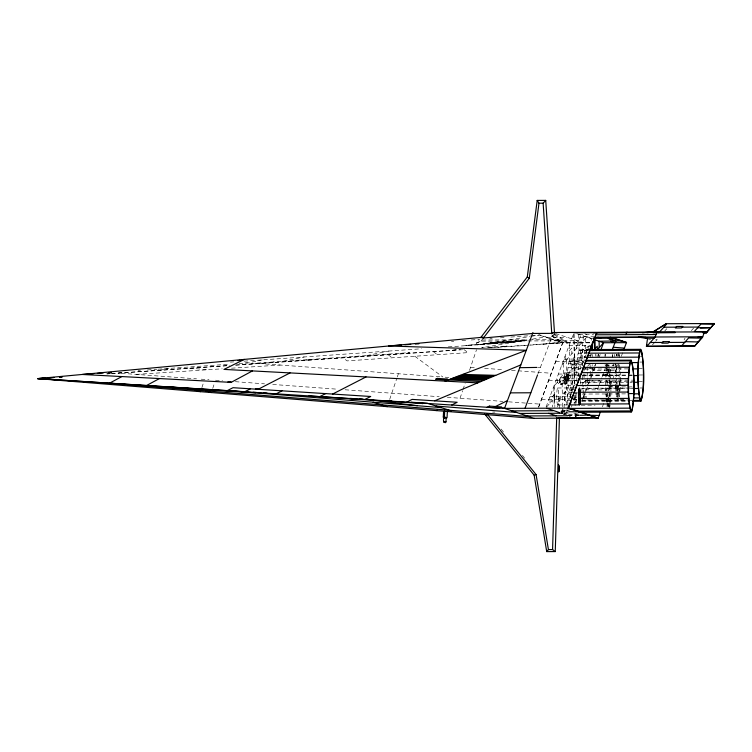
<?xml version="1.0" encoding="UTF-8"?>
<svg xmlns="http://www.w3.org/2000/svg" width="752" height="752" viewBox="0 0 752 752"><rect width="100%" height="100%" fill="white"/><g stroke="black" fill="none" stroke-linecap="round" stroke-linejoin="round"><path stroke-width="0.56" stroke-dasharray="3.76 2.82" d="M617.759 356.288L617.759 354.042M617.401 396.962L617.712 386.425L618.031 400.073L629.462 400.026M616.678 374.28L616.678 376.235L615.202 375.652M619.112 377.438L619.112 374.505L620.588 375.088L620.372 385.485M576.822 381.414C577.179 370.933 575.534 359.465 579.397 349.605L588.637 349.558M582.321 379.713L582.349 376.357M615.221 373.518L615.38 366.262M567.948 404.134C567.027 389.865 566.068 375.173 569.179 361.11L569.913 360.434L583.768 360.377M572.704 391.595L571.915 368.574L569.913 360.434M605.595 385.456L605.67 380.145M610.925 391.181L610.756 377.504M607.071 385.118L607.268 379.666M609.458 390.128L609.515 387.271L610.981 386.942M607.691 406.569L607.766 403.288M607.785 402.198L607.879 397.817M608.725 373.471L608.923 364.729M618.323 356.128L618.426 352.613M616.593 364.739L616.687 373.302L615.258 369.251M582.133 386.143L582.302 381.96L633.118 381.743M615.418 365.265L615.503 363.272M605.774 377.128L605.905 374.186M610.765 396.248L610.897 393.305M607.202 402.893L606.967 407.208L606.685 405.168M607.259 401.822L607.503 397.507M609.44 368.414L608.97 377.043L608.359 375.004L608.293 364.88M598.084 356.486L598.319 354.211M604.852 356.457L605.097 354.183M618.981 356.119L619.122 353.835M617.336 386.65L616.668 396.906L616.236 394.001M581.888 390.41L582.048 388.239L632.874 388.032M620.052 390.57L620.287 387.477M606.121 371.206L606.375 368.207L607.475 377.523M610.38 402.179L610.633 399.18M606.516 402.038L606.949 397.695M607.052 396.614L607.381 393.352M609.421 376.865L610.182 369.26L610.53 373.443M616.349 390.758L617.138 383.915L616.809 379.986M616.17 356.119L616.433 354.126L616.565 356.298M619.761 393.634L619.357 396.624L618.755 386.829M571.661 407.217L571.952 405.234M606.516 367.267L606.93 364.438L607.174 367.897M609.656 407.951L610.069 405.121M608.847 396.426L609.111 394.866L610.21 404.181M606.15 396.896L607.024 391.867M609.458 383.398L609.74 379.516M609.91 378.51L610.615 374.496L610.709 376.498M619.733 364.861L619.037 371.638L620.456 368.706L620.503 370.83M615.907 391.012L615.634 387.966L616.913 381.725M201.874 387.59L203.613 382.486M212.713 388.436L214.799 382.279M389.677 399.415L396.934 378.068M397.3 376.987L398.4 373.735M460.045 398.24L462.621 390.673M462.988 389.583L465.187 383.097M469.492 370.426L476.542 349.661M606.046 390.918L607.09 388.051L607.193 390.861M609.496 384.338L610.887 380.521M538.526 407.17L562.599 342.931L590.696 342.809M538.629 407.246L562.816 342.686L591.26 342.564M546.093 406.935L573.475 333.86M576.906 345.657L581.362 333.775M568.926 374.007L574.528 359.061M557.467 406.888L561.321 396.605M579.754 359.042L584.774 345.629M567.008 396.577L575.477 373.979M575.421 417.886L577.188 413.158M584.445 393.785L583.129 397.31L586.569 397.263M584.821 392.779L586.71 387.75M587.462 385.729L590.094 378.717M590.743 376.987L592.36 372.663M593.995 368.292L593.178 370.492L616.057 370.36M597.323 389.724L598.827 385.72M599.194 384.714L601.779 377.824M602.145 376.865L605.238 368.602M605.633 367.549L606.817 364.382M602.408 406.794L605.257 399.18M606.074 397L618.182 364.344M621.321 356.316L622.938 352.002M537.971 373.838L552.56 335.082M575.844 416.787L577.132 413.515M581.832 401.493L583.11 398.222M583.543 397.122L585.676 391.66M586.109 390.57L588.243 385.109M588.666 384.018L593.375 372.005M593.798 370.905L595.509 366.544M599.353 356.711L600.209 354.521M559.817 378.867L559.836 383.605L565.551 383.586L565.767 380.926L565.532 378.848L559.817 378.867L559.902 383.614M572.986 392.29L564.348 392.497L564.489 400.647L571.388 400.628M564.611 400.656L564.47 392.224M586.099 349.248C586.635 362.06 584.595 346.24 588.365 349.238M616.753 379.111L615.333 382.035L615.249 377.786M684.104 339.932L685.063 338.099M618.717 399.162L618.031 400.073L617.326 399.303M567.741 342.442L558.435 339.688L552.222 335.618L554.929 334.057L567.741 342.442L567.074 343.203L559.084 340.825L480.979 341.154L476.401 343.203L479.231 339.528M480.979 341.154L482.399 339.312M554.929 334.057L551.94 336.153L554.262 334.819L567.074 343.203M569.377 350.799L571.774 348.091L571.868 353.816M578.861 340.111L576.464 342.809L576.558 348.533M561.706 365.275L586.729 337.075M560.795 384.723L560.663 377.297L564.564 372.907L568.728 372.889L568.841 379.187L566.895 381.386L562.722 381.405L562.74 382.533L560.795 384.723L564.959 384.704L566.914 382.514L566.858 379.694M587.481 357.012L584.351 357.021L584.238 350.723L588.139 346.334L590.217 346.324M557.458 382.204L553.829 386.293L554.196 407.349M564.479 375.906L564.536 378.905L563.135 380.484L563.079 377.495L564.479 375.906L567.525 375.897L567.572 378.895L566.171 380.474L566.115 377.476L567.525 375.897M588.036 349.36L586.635 350.94L586.692 353.938M560.729 381.01L557.505 384.648L557.364 376.855M564.959 384.704L564.837 377.278L568.728 372.889M571.981 369.364L574.011 367.079M574.96 366.008L576.981 363.724M568.747 373.97L567.431 375.455L567.412 374.374M562.722 381.405L564.667 379.205L564.564 372.907M568.474 375.041L568.531 378.19L567.816 378.999L567.76 375.85L569.49 375.032L569.537 378.181L568.822 378.989M584.351 357.021L586.297 354.831M569.49 375.032L567.76 375.85M554.628 394.264L551.902 397.338L551.968 400.91M566.472 381.217L567.948 379.553L567.957 380.183M553.998 395.74L554.638 395.016M589.897 355.461L589.399 356.016L589.389 355.395M554.008 396.483L554.656 395.759M591.843 354.418L590.489 355.94L590.452 354.192M554.017 397.225L554.666 396.501M554.036 397.949L554.675 397.225M546.591 406.973L552.344 400.487L552.466 407.001M554.045 398.71L554.694 397.977M554.055 399.406L554.703 398.673M554.074 400.337L554.722 399.613M558.576 398.974L567.168 389.292M585.855 368.226L583.928 370.398L584.097 379.798M587.81 366.017L589.831 363.752M572.761 387.139L576.85 382.533M583.082 383.323L585.235 380.897M576.145 400.976L574.067 403.326L573.983 398.748M654.945 342.085L652.698 344.613L650.687 344.623M655.697 341.248L657.192 339.556L655.02 339.566M664.636 331.162L666.845 328.671M691.323 330.673L693.617 328.088M564.855 378.369L565.448 377.73M561.349 412.622L568.192 409.868M561.095 413.572L563.709 411.795L569.64 409.972M563.624 414.484L568.437 411.212M563.915 414.587L568.728 411.316M476.401 343.203L482.464 339.998L528.045 339.81M552.222 335.618L553.801 334.828M121.909 372.343L118.496 373.077L196.554 378.829M160.026 370.238L168.42 368.442M262.213 359.898L248.47 362.84L239.192 363.498M250.82 364.024L254.702 363.235L409.624 352.632L405.742 353.431M270.457 362.68L274.339 361.891M282.959 361.298L304.212 356.965M305.961 360.255L309.843 359.465M355.01 356.899L358.892 356.11M366.797 355.564L388.991 351.043M452.798 350.206L456.379 349.483M503.492 346.738L507.074 346.014L481.722 347.744L527.049 340.054L490.953 342.705M245.02 363.009L247.681 362.868M543.207 344.021L558.492 342.78L556.941 343.091M551.62 343.25L559.761 341.652M532.529 339.124L545.67 336.896M477.276 344.867L529.652 336.576M530.79 336.388L539.889 334.95L562.816 342.686L530.357 344.905M451.463 341.417L453.785 341.239M461.935 340.647L466.588 340.308M471.241 339.97L479.381 339.368M489.862 338.607L492.184 338.438M500.334 337.845L504.987 337.498M510.805 337.075L530.583 335.627M531.749 335.542L539.889 334.95M488.856 343.034L525.131 340.383M484.946 343.655L521.606 340.976M486.995 343.326L523.27 340.694M483.16 343.937L519.782 341.286M481.703 344.162L518.194 341.558M479.776 344.472L516.06 341.925M230.441 362.126L233.844 361.881M244.052 361.176L421.515 348.768M448.239 346.898L513.691 342.32M138.114 370.557L140.445 370.398M147.439 369.909L156.764 369.26M157.929 369.176L229.905 364.147M106.944 373.866L110.403 373.631M111.559 373.556L228.871 365.528M235.808 365.049L460.506 349.68M488.471 347.772L529.192 344.98M106.746 373.913L110.262 373.669M111.428 373.594L229.792 365.547M235.649 365.152L462.997 349.699M491.122 347.781L528.618 345.234M529.793 345.159L562.599 342.931L538.451 334.781M136.385 374.393L222.207 368.809M231.484 368.198L280.195 365.03M538.112 367.418L540.406 367.38M579.002 334.471L593.61 334.405M584.295 336.257L594.804 336.21M579.924 337.629L593.648 337.563M590.188 338.24L593.695 338.231M529.22 339.81L558.435 339.688M648.506 339.594L650.677 339.584M556.696 340.618L577.179 340.534M569.038 345.694L591.786 345.6M579.397 349.605L580.13 350.404L588.214 350.376M578.673 350.564L587.914 350.526M584.238 350.723L588.412 350.705M580.13 350.404L580.826 352.923L587.754 352.895M578.006 353.224L587.246 353.186M580.826 352.923L581.437 356.984L586.052 356.965M640.347 356.739L642.65 356.73M577.442 357.407L585.526 357.369M564.019 359.108L584.426 359.024M569.179 361.11L584.201 361.054M555.719 361.627L583.815 361.505M581.437 356.984L581.916 362.304L584.219 362.295M639.661 362.069L643.129 362.05M577.019 362.821L583.956 362.793M568.503 363.517L582.358 363.46M571.332 364.297L582.885 364.306M605.416 365.237L613.557 365.199M567.92 367.474L581.775 367.418M571.915 368.574L581.155 368.536M582.311 368.536L595.02 368.48M638.824 368.292L642.293 368.283M576.775 369.11L583.702 369.082M584.859 369.072L629.903 368.884M567.478 372.719L580.177 372.663M558.416 374.045L580.459 374.035M602.86 374.938L614.243 375.192M570.007 375.163L581.625 375.116M582.791 375.107L608.359 375.004L607.738 375.962L607.249 369.053M582.358 375.239L632.028 375.022M638.956 374.994L643.58 374.975M576.709 375.831L581.334 375.812M582.49 375.803L632.159 375.596M560.663 377.297L564.837 377.278M563.079 377.495L566.115 377.476M568.531 378.19L569.537 378.181M564.536 378.905L577.592 378.848M564.667 379.205L568.841 379.187M572.657 380.399L577.282 380.38M585.366 380.343L632.723 380.145M548.622 380.568L578.73 380.446M585.31 380.418L589.587 380.399M589.324 380.756L600.698 380.709M638.899 381.715L642.368 381.706M562.74 382.533L566.914 382.514M580.309 382.514L628.822 382.317M629.979 382.307L632.291 382.298M567.111 385.579L574.039 385.55M608.735 386.622L618.031 386.584M608.565 386.989L632.827 386.885M557.589 387.985L574.782 387.91M639.802 388.004L642.114 387.985M581.785 388.737L629.142 388.54M630.289 388.53L632.601 388.521M571.191 389.292L573.513 389.282M574.143 392.281L577.602 392.271M630.148 393.456L632.451 393.446M574.979 393.813L577.292 393.794M629.264 393.578L632.733 393.569M582.255 394.057L633.081 393.851M572.686 396.558L549.947 396.652L550.06 403.063M586.729 396.783L583.317 396.793L583.12 385.569M569.866 397.545A11.242 1.222 89.8 0 0 571.031 381.687A11.242 1.222 89.8 0 0 568.907 379.826A11.242 1.222 89.8 0 0 569.866 397.545L573.353 397.535M574.509 397.526L576.84 397.517M581.484 397.498L586.137 397.479M567.497 398.645L569.809 398.635M570.965 398.626L576.737 398.607M541.525 399.519L569.555 399.397M572.864 399.387L577.141 399.368M573.55 399.989L577.01 399.97M587.406 399.932L626.679 399.763M581.559 400.496L626.604 400.308M582.405 400.647L627.45 400.459M628.606 400.449L632.075 400.44M581.992 401.455L629.339 401.258M557.777 404.952L568.089 404.905M581.193 405.196L595.048 405.14M561.077 410.827L565.626 410.808M560.748 411.447L563.079 411.438M492.607 412.096L494.938 412.087M561.377 411.805L563.709 411.795M568.662 412.989L560.701 413.027L567.027 415.16M579.04 414.164L564.254 414.22L564.179 410.009M568.164 415.151L579.529 415.104M578.664 415.264L576.399 415.273L576.352 412.585M546.76 337.263L567.093 337.3M568.352 415.236L578.495 415.301M561.171 411.692L569.085 411.758M470.555 367.296L475.236 367.643M484.608 368.33L503.351 369.711M511.548 370.322L551.366 373.255M258.989 363.47L441.678 376.931M445.118 377.184L450.786 377.598M201.179 379.168L208.99 379.741M215.504 380.221L222.507 380.738M235.348 381.687L264.535 383.84M272.703 384.441L338.08 389.254M345.093 389.771L439.224 396.708M447.318 397.3L502.806 401.389M508.587 401.822L539.795 404.115M189.598 368.217L208.295 369.711M555.549 333.531L583.298 342.592M584.755 333.728L586.87 334.433M576.831 333.738L591.298 338.616L591.335 340.75M562.806 409.849L568.747 411.861M573.851 413.581L575.628 414.173M568.239 415.565L570.27 416.251M560.983 413.083L565.401 414.587M566.51 414.963L570.928 416.467M551.742 336.022L559.084 340.825M463.805 349.454L468.073 352.622L347.104 360.894L342.846 357.726M433.199 351.551L437.457 354.718M414.869 356.26L442.853 377.015M388.023 354.643L392.281 357.802M501.086 429.054L504.761 433.603M522.424 455.439L524.623 458.165M606.168 380.145L607.127 382.26M619.817 379.469L620.532 381.49M618.078 364.316L618.661 366.835M607.616 395.355L607.907 396.727M606.168 374.28L606.61 376.442M609.317 392.723L610.192 397.028M605.454 354.211L605.708 356.533M598.677 354.239L598.94 356.561M571.586 393.061L571.238 392.196L570.862 396.924M619.93 385.409L619.018 380.23L619.78 391.529M615.681 364.306L616.226 367.408M616.405 368.442L616.772 370.52M619.272 354.803L619.704 357.708M606.319 402.085L605.792 393.879M609.27 379.873L609.383 381.527M609.092 399.885L609.252 402.188M609.336 403.335L609.581 406.794M615.427 384.018L615.634 387.966M581.916 362.304L582.067 365.425M608.706 389.978L585.949 389.771L585.874 385.55M607.654 364.316L607.766 367.549M607.813 368.63L607.964 372.945M608.537 397.282L608.894 407.001M618.351 385.973L618.661 396.962M568.145 374.656L568.164 375.389M620.522 371.892L620.588 375.088M597.003 354.587L597.041 356.758M595.264 353.919L595.302 356.251M592.285 368.001L592.341 371.497M590.104 364.588L590.339 378.059M588.139 346.334L588.205 350.047M587.143 366.779L587.218 371.234M587.237 372.353L587.312 376.818M587.331 377.927L587.444 384.62M585.216 338.776L585.394 349.426M585.789 380.277L585.855 384.498M583.129 335.862L583.214 341.032M582.189 342.188L582.603 366.092M578.758 334.386L579.031 350.084M576.004 392.976L576.182 403.213M573.955 333.907L574.838 384.789M575.026 395.251L575.139 402.113M575.346 413.713L575.402 416.843M573.879 333.991L574.763 384.874M574.951 395.326L575.148 406.653M575.327 416.918L575.271 413.797L574.265 414.925L574.302 416.721M573.767 386.002L573.823 389.508M569.273 345.083L569.546 360.772M567.45 380.117L567.459 380.738M566.247 360.152L566.764 389.743M566.453 380.155L566.5 382.975M566.848 405.055L566.792 401.69L564.094 404.736L564.16 408.947M566.923 409.549L567.008 414.032M565.128 356.147L565.213 361.317M565.429 376.611L565.56 384.037M565.532 391.134L565.739 402.875M563.22 363.564L563.408 374.214M562.12 383.238L562.543 407.001M562.562 408.12L562.665 413.685M559.385 398.062L559.601 410.423M554.478 385.56L554.844 406.625M605.633 387.59L605.68 390.796M608.218 397.385L608.255 401.888M608.265 403.016L608.293 407.509M570.542 397.282A7.172 0.78 89.8 0 1 570.994 389.762A7.172 0.78 89.8 0 1 571.924 392.093M571.811 402.141A7.172 0.78 89.8 0 1 571.633 403.063M605.604 364.767A7.172 0.78 89.8 0 1 605.012 364.72M613.745 364.729A7.172 0.78 89.8 0 1 613.153 364.682M612.654 357.087A7.172 0.78 89.8 0 1 612.795 353.666M613.153 366.092A8.498 0.931 89.8 0 1 612.927 365.087M612.504 357.407A8.498 0.931 89.8 0 1 612.542 355.235M614.252 354.436A8.498 0.931 89.8 0 1 614.337 356.542M614.055 364.56A8.498 0.931 89.8 0 1 613.858 365.763M590.734 357.501A8.498 0.931 89.8 0 1 590.771 355.329M592.482 354.521A8.498 0.931 89.8 0 1 592.567 356.636M592.285 364.645A8.498 0.931 89.8 0 1 592.087 365.857M578.316 376.395A11.242 1.222 89.8 0 1 579.087 364.927A11.242 1.222 89.8 0 1 580.525 369.176M580.666 380.39A11.242 1.222 89.8 0 1 580.271 384.808M558.604 398.156L558.529 400.261A8.498 0.931 89.8 0 1 556.978 401.756A8.498 0.931 89.8 0 1 557.439 388.201A8.498 0.931 89.8 0 1 558.604 398.156M595.443 364.429L594.823 366.102L595.443 364.429M574.791 356.363L573.842 357.435L574.18 376.724L575.13 375.652L574.791 356.363M466.701 345.243L465.563 345.469L478.178 344.463L466.701 345.243"/><path stroke-width="1.13" d="M558.642 469.248L558.576 467.659A7.981 0.602 89.5 0 0 558.586 467.189L558.586 466.851M558.68 465.836L558.774 471.466M558.708 469.38C558.736 477.163 558.67 464.341 558.689 471.166M558.689 466.137L558.642 468.957L558.623 467.189L558.576 468.026M558.651 465.14L558.661 466.588L558.642 465.112M558.755 467.847L558.661 466.701L558.745 468.129M640.892 401.211L640.159 400.402C637.395 383.802 636.183 365.566 640.61 349.342L641.353 350.15C644.107 366.75 645.329 384.986 640.892 401.211L632.808 401.239M558.68 466.278L558.745 466.701M558.623 465.676L558.633 465.432M631.172 412.021C626.754 395.731 627.638 377.513 630.402 360.857L631.125 360.18C635.553 376.47 634.669 394.687 631.906 411.344L631.172 412.021L579.2 412.237M559.432 417.473L555.249 551.583L552.57 549.562L556.696 417.698M447.393 410.912L447.045 417.755L444.357 417.933L443.285 417.116L443.577 411.419M444.827 421.975C442.787 422.304 443.276 417.181 444.789 417.144M444.357 417.933L444.705 411.09M444.799 422.032L445.964 421.844L446.18 417.454M443.934 421.74L444.855 421.515M444.159 417.341L444.761 417.68M596.599 332.741L597.605 332.657M534.052 418.338L598.16 417.783L558.962 418.037M642.565 332.798L653.516 331.538L666.178 323.727L714.391 323.52L706.401 332.534L704.464 331.886L552.607 332.525M591.58 350.122L591.711 346.992M480.641 337.686L527.302 276.952L537.201 200.417L545.726 200.389L554.515 333.268M483.113 338.381L529.276 278.306L538.987 203.2L537.201 200.417M704.464 331.886L702.631 337.112L694.632 346.117L646.419 346.324L647.566 338.24L654.071 338.212M532.924 332.61L504.526 408.383L37.6 378.613L483.207 337.216M45.693 378.059L37.6 378.613L534.418 418.46L504.526 408.383L568.23 408.12L596.674 332.666M698.072 337.131L702.622 336.793L594.794 337.244L568.446 407.875L598.131 418.197L568.23 408.12M600.726 350.347L603.565 342.752L626.313 342.658L610.21 337.225M612.231 349.934L614.939 342.705L610.474 341.201M625.89 334.668L626.811 332.215L627.779 332.534M598.131 418.197L600.359 411.917M623.662 350.056L626.529 342.414L612.316 337.62M525.009 408.298L537.567 374.919M555.249 551.583L546.713 551.611L548.424 549.58L536.091 474.559L487.08 413.929M591.73 348.11L592.322 347.405M592.134 343.128L595.02 339.876L603.565 342.752L596.928 350.244M589.728 349.229L592.303 346.315L590.217 346.324M594.522 349.304L597.248 346.23L597.304 349.812M595.18 349.323L594.541 350.047L594.371 340.6M575.421 417.886L574.312 417.614M694.632 346.117L702.622 336.793M551.78 333.822L543.132 203.181L545.726 200.389M646.983 332.741L653.516 331.858L666.178 323.727M121.843 376.573L109.51 383.2L528.759 416.561M146.443 385.56L159.433 378.566M252.437 370.915L231.146 382.364L82.241 374.468L93.878 373.65M227.151 390.702L232.988 387.703L370.717 396.483L364.88 399.481M244.607 391.811L250.444 388.822M258.105 389.31L290.065 372.907M276.172 393.822L282.009 390.833M319.779 396.605L325.616 393.616M332.638 394.057L366.017 376.94M406.71 402.151L412.096 399.387L457.16 402.264L451.783 405.018M495.483 406.522L507.431 400.628M444.3 421.581L444.62 421.947M434.628 400.825L520.816 364.908M445.099 381.132L526.297 350.272L388.624 346.014L401.427 345.074M554.412 332.506L551.752 333.371L532.604 333.446L483.395 338.024L480.895 337.432M484.589 413.873L534.155 475.17L536.091 474.559M237.914 360.659L240.057 360.246M242.191 359.823L244.325 359.409L223.974 369.401L477.727 382.862M485.482 414.54L487.625 414.615M404.914 344.811L410.733 344.388M415.386 344.049L418.883 343.796M97.365 373.406L103.184 373.001M109.002 372.597L111.334 372.428M48.006 377.899L53.787 377.504M59.558 377.109L61.871 376.949M45.806 378.059L37.6 378.613L248.339 391.933M48.147 377.899L54.012 377.495M59.869 377.1L62.209 376.94M443.285 417.116L445.081 417.003M445.043 421.985L445.964 421.769M519.773 367.681L536.966 367.427M538.987 203.2L543.132 203.181M664.693 324.648L666.112 324.638L658.931 332.732L656.994 332.083L655.152 336.99L647.97 345.083L646.541 345.093M663.828 327.214L676.048 327.158M682.28 327.139L698.288 327.073M697.687 327.75L710.696 327.693L700.45 328.06M660.012 331.51L653.516 331.858M573.936 332.76L675.202 332.337M593.168 332.76L675.127 332.412M653.084 332.76L675.136 332.666M704.088 332.544L706.401 332.854L702.988 332.863M595.706 334.79L656.073 334.537M594.794 337.563L645.808 337.347M593.695 338.231L607.24 338.174L616.161 341.182M609.806 339.03L615.484 338.691M685.326 341.681L698.335 341.953M624.254 342.423L626.529 342.414M650.254 342.508L662.474 342.461M668.707 342.433L684.715 342.367M694.632 345.798L646.419 346.324M589.794 349.558L640.61 349.342M589.07 350.517L639.886 350.3M588.402 353.177L639.219 352.97M586.682 357.369L638.655 357.153M584.924 360.368L631.125 360.18M585.347 361.045L630.402 360.857M632.46 362.596L638.241 362.567M584.671 363.451L629.715 363.263M582.932 367.408L629.133 367.22M633.372 368.875L637.987 368.856M581.334 372.663L628.691 372.466M633.306 375.596L637.931 375.577M578.749 378.848L628.418 378.641M633.447 382.298L638.063 382.279M576.352 385.541L628.324 385.315M633.757 388.521L638.382 388.502M579.914 392.262L628.428 392.055M510.335 392.864L530.818 392.779M633.081 393.851L638.852 393.822M633.692 397.911L639.463 397.883M580.206 398.588L628.71 398.381M633.231 400.431L640.159 400.402M579.501 404.087L629.17 403.88M569.236 404.905L579.548 404.858M629.753 408.157L568.54 408.411L568.249 406.277M511.999 410.902L552.964 410.733M577.31 411.156L630.439 410.94M578.89 412.171L581.164 412.481M519.472 413.421L560.437 413.252M588.901 415.226L599.147 415.499M526.945 415.95L567.91 415.771M594.785 417.529L597.06 417.839M548.424 549.58L552.57 549.562M568.155 408.552L570.486 408.872M579.623 415.311L589.765 415.066M569.085 411.758L579.256 411.833M462.837 374.393L495.728 375.361M460.121 375.427L493.133 376.442M455.035 377.354L488.386 378.416M457.705 376.338L490.624 377.485M452.732 378.237L485.924 379.44M556.677 418.244L559.403 418.356M450.833 378.952L483.79 380.333M448.333 379.901L480.904 381.537M613.247 347.227L624.395 348.12M253.02 392.234L256.535 392.45M263.557 392.901L267.073 393.117M350.197 398.372L352.538 398.522M359.559 398.964L363.075 399.19M371.272 399.707L373.612 399.857M385.325 400.59L391.172 400.966M411.081 402.217L415.762 402.517M420.443 402.809L427.465 403.26M502.402 407.988L504.742 408.139M127.314 384.62L255.52 392.845M436.169 406.052L516.586 412.453M234.408 391.162L441.076 407.603M172.725 387.233L191.422 388.728M591.749 349.229L591.993 350.159M645.395 337.657C625.72 335.777 655.039 339.378 645.395 337.977M416.495 402.771L422.868 403.561L308.959 395.919M389.282 401.042L395.655 401.822M375.577 400.543L417.379 405.723M349.125 398.475L355.499 399.265M428.161 403.514L449.395 410.244M373.142 402.198L387.214 406.663M206.048 390.88L211.312 392.553M195.247 390.025L200.483 391.679M704.502 332.215L706.401 332.854L714.391 323.52M597.849 337.234L600.698 338.193M548.678 413.299L556.151 415.828M546.619 408.204L559.873 412.707M527.302 276.952L529.276 278.306M534.155 475.17L546.713 551.611M714.062 324.225L701.043 323.962L694.322 331.538L707.341 331.801M701.691 338.165L688.682 337.902L681.961 345.469L694.97 345.741M621.838 340.835L599.109 341.248L599.212 347.659M595.02 339.876L595.199 350.065M592.303 346.315L592.379 350.573M613.228 349.727A8.498 0.931 89.8 0 1 613.707 350.075M436.762 410.63A7.21 2.04 2.9 0 1 437.222 410.131M450.533 410.705A7.21 2.04 2.9 0 1 451.04 411.241M444.094 422.427L445.72 422.577L444.159 422.37M663.189 341.652L661.854 343.156L668.086 343.128L669.421 341.624L663.189 341.652M676.659 326.471L675.324 327.966L681.556 327.947L682.891 326.443L676.659 326.471M228.401 381.734L227.959 381.96L231.033 381.913L228.401 381.734M255.868 388.671L255.407 388.906L258.143 388.822L255.868 388.671M437.288 378.388L435.587 379.252L445.767 379.939L447.468 379.083L437.288 378.388M489.392 406.108L487.089 407.274L499.262 408.092L501.565 406.935L489.392 406.108M628.813 373.114A24.703 2.688 89.8 0 0 631.172 410.789A24.703 2.688 89.8 0 0 633.475 374.393A24.703 2.688 89.8 0 0 628.813 373.114M578.739 390.739A8.498 0.931 89.8 0 0 579.303 404.708A8.498 0.931 89.8 0 0 580.318 393.672A8.498 0.931 89.8 0 0 578.739 390.739M578.824 391.961A7.172 0.78 89.8 0 0 579.378 403.476A7.172 0.78 89.8 0 0 580.168 393.691A7.172 0.78 89.8 0 0 578.824 391.961M638.758 358.008A24.703 2.688 89.8 0 0 640.187 399.209A24.703 2.688 89.8 0 0 643.317 368.612A24.703 2.688 89.8 0 0 638.758 358.008"/></g></svg>
